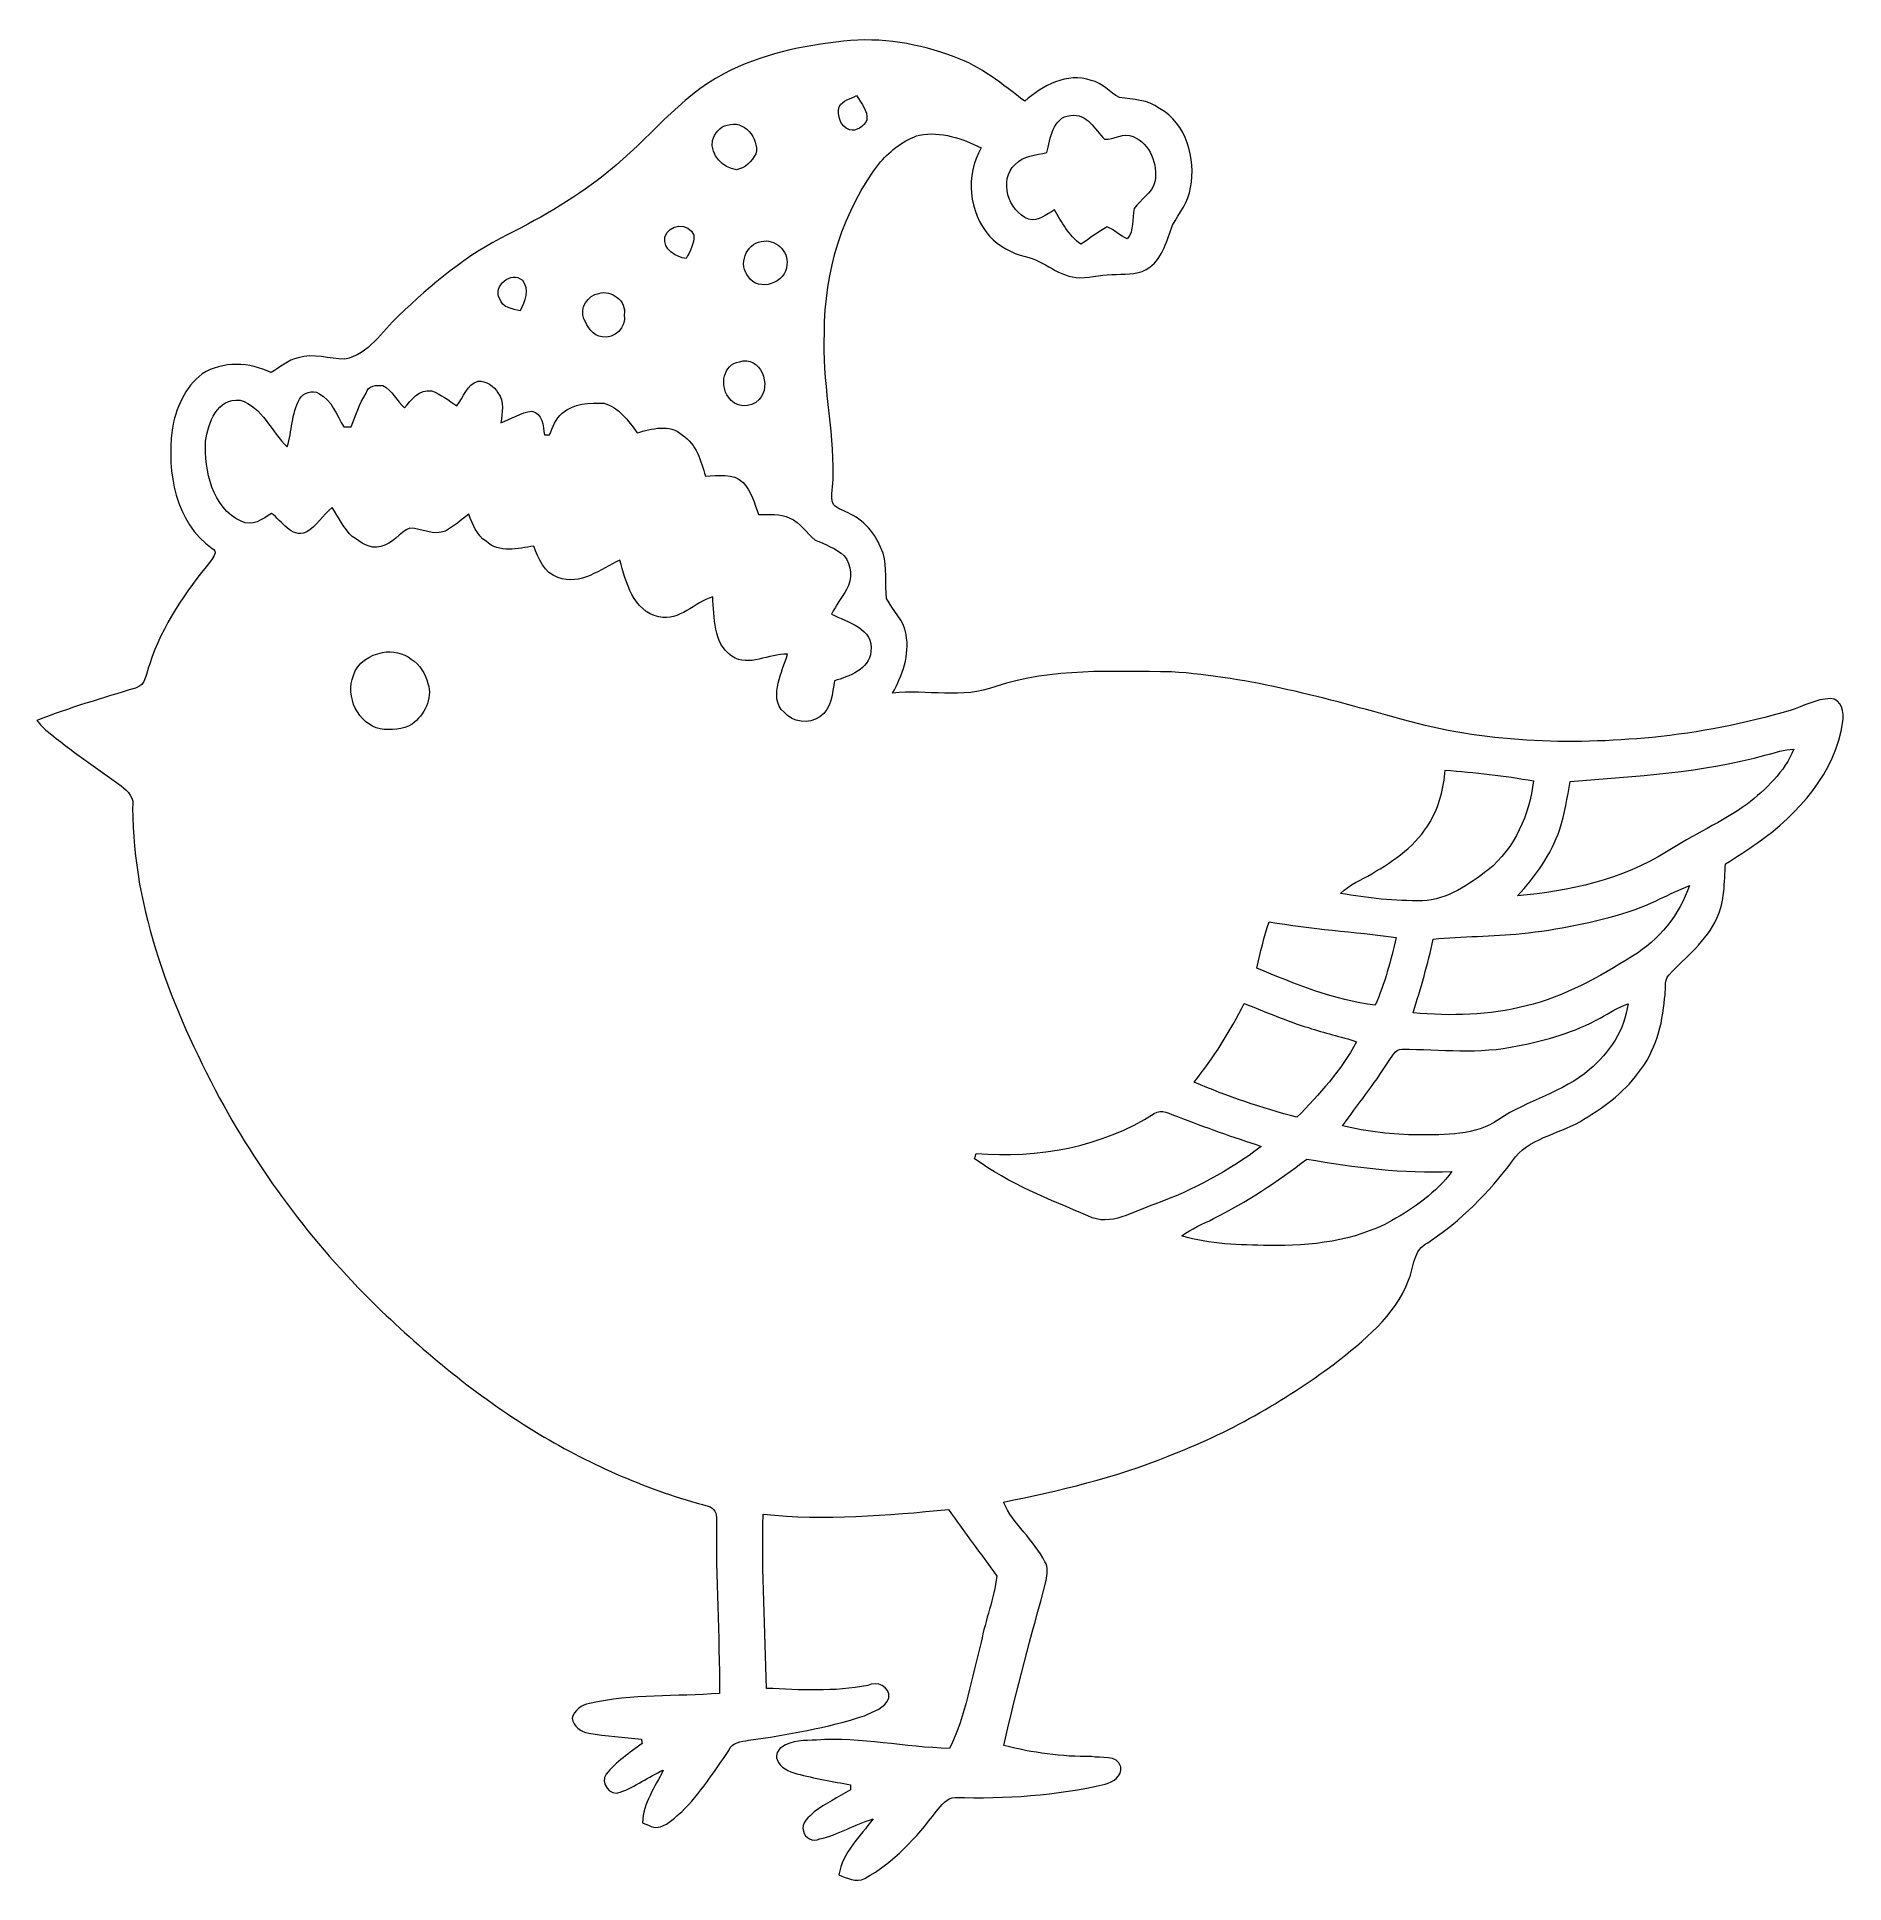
# Model space of a CAD drawing. Header units: centimetres. Extents: x -15.9 to 15.9, y -16.2 to 16.2.
import ezdxf

# ---------------------------------------------------------------- set-up
doc = ezdxf.new("R2010")
doc.units = ezdxf.units.CM
doc.header["$MEASUREMENT"] = 0
doc.layers.add('Layer 1', color=7, linetype='Continuous')

msp = doc.modelspace()

# ---------------------------------------------------------------- linework, layer by layer
at = {"layer": 'Layer 1', "color": 251, "lineweight": 9}
for points, knots in [([(-1.697, 16.17044), (-1.0359, 16.24629), (-0.36879, 16.12564), (0.25104, 15.89704), (0.25104, 15.89704), (0.71565, 15.72771), (1.103, 15.41197), (1.4907, 15.11528), (1.4907, 15.11528), (1.80538, 15.38869), (2.23506, 15.62822), (2.66051, 15.48111), (2.66051, 15.48111), (2.86124, 15.4416), (2.98365, 15.26592), (3.15898, 15.1809), (3.15898, 15.1809), (3.39711, 15.1421), (3.65852, 15.14351), (3.86101, 14.98934), (3.86101, 14.98934), (4.34114, 14.71982), (4.50342, 14.10775), (4.40782, 13.59446), (4.40782, 13.59446), (4.3803, 13.34328), (4.20321, 13.14855), (4.09314, 12.93159), (4.09314, 12.93159), (3.98766, 12.67512), (3.93051, 12.37067), (3.69238, 12.1964), (3.69238, 12.1964), (3.52799, 12.06164), (3.30398, 12.07893), (3.10466, 12.06693), (3.10466, 12.06693), (2.8877, 12.07152), (2.67603, 12.01296), (2.46013, 12.00872), (2.46013, 12.00872), (2.09818, 12.00943), (1.83995, 12.31282), (1.4974, 12.38055), (1.4974, 12.38055), (1.26245, 12.44299), (1.03667, 12.56047), (0.87016, 12.74003), (0.87016, 12.74003), (0.49975, 13.16266), (0.44612, 13.81106), (0.72305, 14.29613), (0.72305, 14.29613), (0.38862, 14.45947), (0.01679, 14.59035), (-0.36103, 14.51909), (-0.36103, 14.51909), (-0.63373, 14.44007), (-0.86445, 14.25556), (-1.0493, 14.04531), (-1.0493, 14.04531), (-1.71323, 13.19547), (-2.03567, 12.11103), (-2.03426, 11.03929), (-2.03426, 11.03929), (-2.07871, 10.1958), (-1.86422, 9.3636), (-1.88045, 8.52081), (-1.88045, 8.52081), (-1.86986, 8.35712), (-1.94747, 8.17579), (-1.87657, 8.01951), (-1.87657, 8.01951), (-1.79437, 7.93731), (-1.67725, 7.90556), (-1.57847, 7.84841), (-1.57847, 7.84841), (-1.29448, 7.72106), (-1.10645, 7.44695), (-1.00168, 7.16261), (-1.00168, 7.16261), (-0.93077, 6.90227), (-0.96675, 6.62886), (-0.94065, 6.36287), (-0.94065, 6.36287), (-0.83481, 6.15085), (-0.62914, 5.97869), (-0.5988, 5.73281), (-0.5988, 5.73281), (-0.52649, 5.36909), (-0.66583, 5.01243), (-0.83446, 4.69776), (-0.83446, 4.69776), (-0.23015, 4.76373), (0.39709, 4.59192), (0.97952, 4.81488), (0.97952, 4.81488), (1.974, 5.14578), (3.04116, 5.07664), (4.07338, 5.07311), (4.07338, 5.07311), (5.45804, 4.9828), (6.80141, 4.60533), (8.13174, 4.23527), (8.13174, 4.23527), (9.55908, 3.82534), (11.06685, 3.77983), (12.53758, 3.91988), (12.53758, 3.91988), (13.35708, 4.00314), (14.16883, 4.15977), (14.95905, 4.39225), (14.95905, 4.39225), (15.19259, 4.47092), (15.41766, 4.59439), (15.66919, 4.60357), (15.66919, 4.60357), (15.86886, 4.59616), (15.90873, 4.35133), (15.88721, 4.19681), (15.88721, 4.19681), (15.75633, 3.29793), (15.10651, 2.57086), (14.38684, 2.06498), (14.38684, 2.06498), (14.20305, 1.9348), (14.01113, 1.81627), (13.82381, 1.69174), (13.82381, 1.69174), (13.79629, 1.37247), (13.81534, 1.0324), (13.66929, 0.73712), (13.66929, 0.73712), (13.48973, 0.33037), (13.12355, 0.05908), (12.83074, -0.25983), (12.83074, -0.25983), (12.72385, -0.36672), (12.78805, -0.5424), (12.74854, -0.67329), (12.74854, -0.67329), (12.71503, -1.13825), (12.58732, -1.60815), (12.29205, -1.97786), (12.29205, -1.97786), (12.02605, -2.34863), (11.64364, -2.61533), (11.25594, -2.84499), (11.25594, -2.84499), (10.86048, -3.07217), (10.35177, -3.13285), (10.07343, -3.5322), (10.07343, -3.5322), (9.66209, -4.0917), (9.16361, -4.587), (8.58435, -4.97259), (8.58435, -4.97259), (8.3233, -5.089), (8.34517, -5.41038), (8.24569, -5.63334), (8.24569, -5.63334), (8.00862, -6.26764), (7.45194, -6.6952), (6.94041, -7.10442), (6.94041, -7.10442), (6.04153, -7.76976), (5.06222, -8.3335), (4.01412, -8.72826), (4.01412, -8.72826), (3.08243, -9.1082), (2.10065, -9.33927), (1.11675, -9.53683), (1.11675, -9.53683), (1.28609, -9.93476), (1.65721, -10.20146), (1.84595, -10.5874), (1.84595, -10.5874), (1.90557, -10.68582), (1.88546, -10.80965), (1.86782, -10.91901), (1.86782, -10.91901), (1.61135, -11.88456), (1.33407, -12.84624), (1.12522, -13.82378), (1.12522, -13.82378), (1.62899, -13.9469), (2.14263, -14.0231), (2.66298, -14.01499), (2.66298, -14.01499), (2.82455, -14.05027), (3.12547, -13.97865), (3.1805, -14.19561), (3.1805, -14.19561), (3.20978, -14.35365), (3.04539, -14.46972), (2.90781, -14.49865), (2.90781, -14.49865), (2.04456, -14.70643), (1.15027, -14.75829), (0.26515, -14.73501), (0.26515, -14.73501), (0.1131, -14.7336), (0.02279, -14.88176), (-0.06752, -14.98301), (-0.06752, -14.98301), (-0.41536, -15.44092), (-0.81294, -15.88295), (-1.32482, -16.15917), (-1.32482, -16.15917), (-1.47264, -16.24207), (-1.63985, -16.15388), (-1.7799, -16.09779), (-1.7799, -16.09779), (-1.71429, -15.70268), (-1.40843, -15.42081), (-1.17912, -15.11389), (-1.17912, -15.11389), (-1.50121, -15.20491), (-1.78978, -15.394), (-2.11681, -15.46632), (-2.11681, -15.46632), (-2.23499, -15.52241), (-2.38386, -15.45503), (-2.40291, -15.32767), (-2.40291, -15.32767), (-2.45406, -15.18374), (-2.30237, -15.07685), (-2.21453, -14.98901), (-2.21453, -14.98901), (-2.01203, -14.84366), (-1.79296, -14.72407), (-1.57529, -14.60307), (-1.57529, -14.60307), (-1.57459, -14.58014), (-1.57353, -14.53392), (-1.57282, -14.51099), (-1.57282, -14.51099), (-1.89032, -14.45667), (-2.20747, -14.39846), (-2.51933, -14.31732), (-2.51933, -14.31732), (-2.65691, -14.2764), (-2.81637, -14.21572), (-2.86681, -14.0672), (-2.86681, -14.0672), (-2.90068, -13.98571), (-2.85588, -13.89645), (-2.78673, -13.85095), (-2.78673, -13.85095), (-2.61105, -13.72183), (-2.37822, -13.73594), (-2.17255, -13.7243), (-2.17255, -13.7243), (-1.38762, -13.67491), (-0.61609, -13.852), (0.16637, -13.87352), (0.16637, -13.87352), (0.45776, -13.28509), (0.55019, -12.62645), (0.72446, -11.99992), (0.72446, -11.99992), (0.79678, -11.60904), (0.95624, -11.23545), (0.99681, -10.83964), (0.99681, -10.83964), (0.71917, -10.44664), (0.42601, -10.06282), (0.15085, -9.66735), (0.15085, -9.66735), (-0.93289, -9.77142), (-2.02544, -9.86703), (-3.11199, -9.74885), (-3.11199, -9.74885), (-3.14692, -10.7712), (-3.07107, -11.79284), (-3.05449, -12.81519), (-3.05449, -12.81519), (-2.46112, -12.84235), (-1.85928, -12.88081), (-1.27296, -12.76263), (-1.27296, -12.76263), (-1.11421, -12.68149), (-0.87009, -12.78485), (-0.9036, -12.981), (-0.9036, -12.981), (-0.95758, -13.16585), (-1.17595, -13.21842), (-1.32835, -13.29744), (-1.32835, -13.29744), (-1.99192, -13.50946), (-2.68125, -13.63328), (-3.37023, -13.72924), (-3.37023, -13.72924), (-3.50005, -13.7564), (-3.66021, -13.75852), (-3.7163, -13.90704), (-3.7163, -13.90704), (-3.97454, -14.27957), (-4.21901, -14.66692), (-4.54533, -14.98548), (-4.54533, -14.98548), (-4.6621, -15.08143), (-4.76864, -15.20702), (-4.91892, -15.25112), (-4.91892, -15.25112), (-5.02934, -15.29063), (-5.13482, -15.21831), (-5.23501, -15.18233), (-5.23501, -15.18233), (-5.2269, -14.83484), (-5.01523, -14.55227), (-4.86953, -14.25276), (-4.86953, -14.25276), (-5.12988, -14.36953), (-5.36095, -14.54768), (-5.62977, -14.64505), (-5.62977, -14.64505), (-5.80439, -14.72337), (-5.9889, -14.47325), (-5.87495, -14.32649), (-5.87495, -14.32649), (-5.70456, -14.1053), (-5.46432, -13.9529), (-5.24383, -13.78604), (-5.24383, -13.78604), (-5.247, -13.76698), (-5.25335, -13.72818), (-5.25618, -13.70878), (-5.25618, -13.70878), (-5.56486, -13.67385), (-5.87601, -13.65974), (-6.18151, -13.60435), (-6.18151, -13.60435), (-6.31592, -13.58107), (-6.4595, -13.48653), (-6.47079, -13.34083), (-6.47079, -13.34083), (-6.44116, -13.19901), (-6.30499, -13.10764), (-6.17022, -13.07977), (-6.17022, -13.07977), (-5.41881, -12.91256), (-4.64375, -12.96477), (-3.8807, -12.90303), (-3.8807, -12.90303), (-3.87752, -11.8828), (-3.94984, -10.86362), (-3.93361, -9.84304), (-3.93361, -9.84304), (-3.92268, -9.74073), (-3.97736, -9.63596), (-4.08037, -9.60879), (-4.08037, -9.60879), (-5.12494, -9.33151), (-6.12542, -8.89548), (-7.05182, -8.34056), (-7.05182, -8.34056), (-8.06252, -7.73837), (-8.97657, -6.98554), (-9.82712, -6.17591), (-9.82712, -6.17591), (-10.96342, -5.08442), (-11.92474, -3.81336), (-12.67721, -2.42941), (-12.67721, -2.42941), (-13.51612, -0.85391), (-14.20121, 0.86977), (-14.20932, 2.67881), (-14.20932, 2.67881), (-14.17052, 2.84814), (-14.2894, 2.97655), (-14.41217, 3.0651), (-14.41217, 3.0651), (-14.85067, 3.37801), (-15.29235, 3.68705), (-15.7111, 4.02642), (-15.7111, 4.02642), (-15.77919, 4.08287), (-15.83739, 4.14954), (-15.89243, 4.21763), (-15.89243, 4.21763), (-15.32728, 4.4427), (-14.7399, 4.60639), (-14.15994, 4.78842), (-14.15994, 4.78842), (-13.96732, 4.83252), (-13.97296, 5.06958), (-13.9084, 5.21458), (-13.9084, 5.21458), (-13.68827, 5.89015), (-13.27376, 6.47787), (-12.8349, 7.02715), (-12.8349, 7.02715), (-12.78551, 7.08712), (-12.70614, 7.19331), (-12.80774, 7.24516), (-12.80774, 7.24516), (-13.46144, 7.70413), (-13.60431, 8.58572), (-13.51294, 9.32585), (-13.51294, 9.32585), (-13.45826, 9.70156), (-13.2914, 10.08256), (-12.98307, 10.31645), (-12.98307, 10.31645), (-12.62641, 10.54611), (-12.14416, 10.52247), (-11.77128, 10.33867), (-11.77128, 10.33867), (-11.61747, 10.43357), (-11.47459, 10.55951), (-11.29432, 10.60079), (-11.29432, 10.60079), (-11.02374, 10.68369), (-10.74893, 10.57997), (-10.47588, 10.57362), (-10.47588, 10.57362), (-10.05043, 10.66429), (-9.82042, 11.06151), (-9.52796, 11.33986), (-9.52796, 11.33986), (-8.94905, 11.89125), (-8.32746, 12.41583), (-7.60497, 12.76966), (-7.60497, 12.76966), (-6.97844, 13.08223), (-6.37095, 13.43959), (-5.82768, 13.88409), (-5.82768, 13.88409), (-5.13306, 14.43301), (-4.59966, 15.1809), (-3.80273, 15.59859), (-3.80273, 15.59859), (-3.15221, 15.93867), (-2.42231, 16.0946), (-1.697, 16.17044), (-1.697, 16.17044), (-1.697, 16.17044), (-1.697, 16.17044), (-1.697, 16.17044)], [0, 0, 0, 0, 0.00900901, 0.00900901, 0.00900901, 0.00900901, 0.01801802, 0.01801802, 0.01801802, 0.01801802, 0.02702703, 0.02702703, 0.02702703, 0.02702703, 0.03603604, 0.03603604, 0.03603604, 0.03603604, 0.04504505, 0.04504505, 0.04504505, 0.04504505, 0.05405405, 0.05405405, 0.05405405, 0.05405405, 0.06306306, 0.06306306, 0.06306306, 0.06306306, 0.07207207, 0.07207207, 0.07207207, 0.07207207, 0.08108108, 0.08108108, 0.08108108, 0.08108108, 0.09009009, 0.09009009, 0.09009009, 0.09009009, 0.0990991, 0.0990991, 0.0990991, 0.0990991, 0.10810811, 0.10810811, 0.10810811, 0.10810811, 0.11711712, 0.11711712, 0.11711712, 0.11711712, 0.12612613, 0.12612613, 0.12612613, 0.12612613, 0.13513514, 0.13513514, 0.13513514, 0.13513514, 0.14414414, 0.14414414, 0.14414414, 0.14414414, 0.15315315, 0.15315315, 0.15315315, 0.15315315, 0.16216216, 0.16216216, 0.16216216, 0.16216216, 0.17117117, 0.17117117, 0.17117117, 0.17117117, 0.18018018, 0.18018018, 0.18018018, 0.18018018, 0.18918919, 0.18918919, 0.18918919, 0.18918919, 0.1981982, 0.1981982, 0.1981982, 0.1981982, 0.20720721, 0.20720721, 0.20720721, 0.20720721, 0.21621622, 0.21621622, 0.21621622, 0.21621622, 0.22522523, 0.22522523, 0.22522523, 0.22522523, 0.23423423, 0.23423423, 0.23423423, 0.23423423, 0.24324324, 0.24324324, 0.24324324, 0.24324324, 0.25225225, 0.25225225, 0.25225225, 0.25225225, 0.26126126, 0.26126126, 0.26126126, 0.26126126, 0.27027027, 0.27027027, 0.27027027, 0.27027027, 0.27927928, 0.27927928, 0.27927928, 0.27927928, 0.28828829, 0.28828829, 0.28828829, 0.28828829, 0.2972973, 0.2972973, 0.2972973, 0.2972973, 0.30630631, 0.30630631, 0.30630631, 0.30630631, 0.31531532, 0.31531532, 0.31531532, 0.31531532, 0.32432432, 0.32432432, 0.32432432, 0.32432432, 0.33333333, 0.33333333, 0.33333333, 0.33333333, 0.34234234, 0.34234234, 0.34234234, 0.34234234, 0.35135135, 0.35135135, 0.35135135, 0.35135135, 0.36036036, 0.36036036, 0.36036036, 0.36036036, 0.36936937, 0.36936937, 0.36936937, 0.36936937, 0.37837838, 0.37837838, 0.37837838, 0.37837838, 0.38738739, 0.38738739, 0.38738739, 0.38738739, 0.3963964, 0.3963964, 0.3963964, 0.3963964, 0.40540541, 0.40540541, 0.40540541, 0.40540541, 0.41441441, 0.41441441, 0.41441441, 0.41441441, 0.42342342, 0.42342342, 0.42342342, 0.42342342, 0.43243243, 0.43243243, 0.43243243, 0.43243243, 0.44144144, 0.44144144, 0.44144144, 0.44144144, 0.45045045, 0.45045045, 0.45045045, 0.45045045, 0.45945946, 0.45945946, 0.45945946, 0.45945946, 0.46846847, 0.46846847, 0.46846847, 0.46846847, 0.47747748, 0.47747748, 0.47747748, 0.47747748, 0.48648649, 0.48648649, 0.48648649, 0.48648649, 0.4954955, 0.4954955, 0.4954955, 0.4954955, 0.5045045, 0.5045045, 0.5045045, 0.5045045, 0.51351351, 0.51351351, 0.51351351, 0.51351351, 0.52252252, 0.52252252, 0.52252252, 0.52252252, 0.53153153, 0.53153153, 0.53153153, 0.53153153, 0.54054054, 0.54054054, 0.54054054, 0.54054054, 0.54954955, 0.54954955, 0.54954955, 0.54954955, 0.55855856, 0.55855856, 0.55855856, 0.55855856, 0.56756757, 0.56756757, 0.56756757, 0.56756757, 0.57657658, 0.57657658, 0.57657658, 0.57657658, 0.58558559, 0.58558559, 0.58558559, 0.58558559, 0.59459459, 0.59459459, 0.59459459, 0.59459459, 0.6036036, 0.6036036, 0.6036036, 0.6036036, 0.61261261, 0.61261261, 0.61261261, 0.61261261, 0.62162162, 0.62162162, 0.62162162, 0.62162162, 0.63063063, 0.63063063, 0.63063063, 0.63063063, 0.63963964, 0.63963964, 0.63963964, 0.63963964, 0.64864865, 0.64864865, 0.64864865, 0.64864865, 0.65765766, 0.65765766, 0.65765766, 0.65765766, 0.66666667, 0.66666667, 0.66666667, 0.66666667, 0.67567568, 0.67567568, 0.67567568, 0.67567568, 0.68468468, 0.68468468, 0.68468468, 0.68468468, 0.69369369, 0.69369369, 0.69369369, 0.69369369, 0.7027027, 0.7027027, 0.7027027, 0.7027027, 0.71171171, 0.71171171, 0.71171171, 0.71171171, 0.72072072, 0.72072072, 0.72072072, 0.72072072, 0.72972973, 0.72972973, 0.72972973, 0.72972973, 0.73873874, 0.73873874, 0.73873874, 0.73873874, 0.74774775, 0.74774775, 0.74774775, 0.74774775, 0.75675676, 0.75675676, 0.75675676, 0.75675676, 0.76576577, 0.76576577, 0.76576577, 0.76576577, 0.77477477, 0.77477477, 0.77477477, 0.77477477, 0.78378378, 0.78378378, 0.78378378, 0.78378378, 0.79279279, 0.79279279, 0.79279279, 0.79279279, 0.8018018, 0.8018018, 0.8018018, 0.8018018, 0.81081081, 0.81081081, 0.81081081, 0.81081081, 0.81981982, 0.81981982, 0.81981982, 0.81981982, 0.82882883, 0.82882883, 0.82882883, 0.82882883, 0.83783784, 0.83783784, 0.83783784, 0.83783784, 0.84684685, 0.84684685, 0.84684685, 0.84684685, 0.85585586, 0.85585586, 0.85585586, 0.85585586, 0.86486486, 0.86486486, 0.86486486, 0.86486486, 0.87387387, 0.87387387, 0.87387387, 0.87387387, 0.88288288, 0.88288288, 0.88288288, 0.88288288, 0.89189189, 0.89189189, 0.89189189, 0.89189189, 0.9009009, 0.9009009, 0.9009009, 0.9009009, 0.90990991, 0.90990991, 0.90990991, 0.90990991, 0.91891892, 0.91891892, 0.91891892, 0.91891892, 0.92792793, 0.92792793, 0.92792793, 0.92792793, 0.93693694, 0.93693694, 0.93693694, 0.93693694, 0.94594595, 0.94594595, 0.94594595, 0.94594595, 0.95495495, 0.95495495, 0.95495495, 0.95495495, 0.96396396, 0.96396396, 0.96396396, 0.96396396, 0.97297297, 0.97297297, 0.97297297, 0.97297297, 0.98198198, 0.98198198, 0.98198198, 0.98198198, 1, 1, 1, 1]), ([(-1.77532, 15.0158), (-1.81659, 14.86446), (-1.75204, 14.66867), (-1.59611, 14.61222), (-1.59611, 14.61222), (-1.47122, 14.57589), (-1.33858, 14.67008), (-1.29025, 14.78226), (-1.29025, 14.78226), (-1.26485, 14.95442), (-1.39044, 15.0793), (-1.4684, 15.21406), (-1.4684, 15.21406), (-1.57, 15.15797), (-1.71852, 15.13292), (-1.77532, 15.0158), (-1.77532, 15.0158), (-1.77532, 15.0158), (-1.77532, 15.0158), (-1.77532, 15.0158)], [0, 0, 0, 0, 0.16666667, 0.16666667, 0.16666667, 0.16666667, 0.33333333, 0.33333333, 0.33333333, 0.33333333, 0.5, 0.5, 0.5, 0.5, 0.66666667, 0.66666667, 0.66666667, 0.66666667, 1, 1, 1, 1]), ([(-3.74382, 14.69266), (-3.88105, 14.6722), (-3.96713, 14.5459), (-4.00487, 14.42137), (-4.00487, 14.42137), (-4.04403, 14.16737), (-3.82319, 13.93701), (-3.5826, 13.90949), (-3.5826, 13.90949), (-3.4302, 13.93277), (-3.3092, 14.05907), (-3.2397, 14.1896), (-3.2397, 14.1896), (-3.17937, 14.45876), (-3.45348, 14.80131), (-3.74382, 14.69266), (-3.74382, 14.69266), (-3.74382, 14.69266), (-3.74382, 14.69266), (-3.74382, 14.69266)], [0, 0, 0, 0, 0.16666667, 0.16666667, 0.16666667, 0.16666667, 0.33333333, 0.33333333, 0.33333333, 0.33333333, 0.5, 0.5, 0.5, 0.5, 0.66666667, 0.66666667, 0.66666667, 0.66666667, 1, 1, 1, 1]), ([(2.29609, 14.86305), (1.98035, 14.83694), (1.93732, 14.45136), (1.88158, 14.21217), (1.88158, 14.21217), (1.68825, 14.16878), (1.4653, 14.15643), (1.32101, 14.00262), (1.32101, 14.00262), (1.0268, 13.72463), (1.20142, 13.181), (1.55737, 13.03954), (1.55737, 13.03954), (1.73482, 12.98803), (1.86958, 13.12562), (2.0121, 13.20182), (2.0121, 13.20182), (2.14298, 12.9831), (2.26681, 12.75167), (2.47601, 12.59645), (2.47601, 12.59645), (2.63335, 12.69629), (2.77869, 12.81658), (2.94238, 12.90619), (2.94238, 12.90619), (3.06761, 12.84975), (3.1678, 12.74991), (3.29233, 12.69064), (3.29233, 12.69064), (3.42322, 12.83775), (3.37065, 13.05012), (3.41686, 13.22651), (3.41686, 13.22651), (3.52623, 13.39161), (3.73225, 13.49321), (3.78093, 13.69571), (3.78093, 13.69571), (3.83455, 14.00439), (3.70403, 14.36704), (3.39605, 14.49157), (3.39605, 14.49157), (3.23095, 14.57448), (3.06373, 14.43125), (2.89475, 14.44536), (2.89475, 14.44536), (2.71872, 14.61857), (2.59383, 14.90609), (2.29609, 14.86305), (2.29609, 14.86305), (2.29609, 14.86305), (2.29609, 14.86305), (2.29609, 14.86305)], [0, 0, 0, 0, 0.07142857, 0.07142857, 0.07142857, 0.07142857, 0.14285714, 0.14285714, 0.14285714, 0.14285714, 0.21428571, 0.21428571, 0.21428571, 0.21428571, 0.28571429, 0.28571429, 0.28571429, 0.28571429, 0.35714286, 0.35714286, 0.35714286, 0.35714286, 0.42857143, 0.42857143, 0.42857143, 0.42857143, 0.5, 0.5, 0.5, 0.5, 0.57142857, 0.57142857, 0.57142857, 0.57142857, 0.64285714, 0.64285714, 0.64285714, 0.64285714, 0.71428571, 0.71428571, 0.71428571, 0.71428571, 0.78571429, 0.78571429, 0.78571429, 0.78571429, 0.85714286, 0.85714286, 0.85714286, 0.85714286, 1, 1, 1, 1]), ([(-4.8406, 12.72098), (-4.884, 12.50367), (-4.64552, 12.37526), (-4.46631, 12.34457), (-4.46631, 12.34457), (-4.39963, 12.47298), (-4.32379, 12.60421), (-4.33366, 12.75591), (-4.33366, 12.75591), (-4.40492, 12.98839), (-4.79157, 12.95805), (-4.8406, 12.72098), (-4.8406, 12.72098), (-4.8406, 12.72098), (-4.8406, 12.72098), (-4.8406, 12.72098)], [0, 0, 0, 0, 0.2, 0.2, 0.2, 0.2, 0.4, 0.4, 0.4, 0.4, 0.6, 0.6, 0.6, 0.6, 1, 1, 1, 1]), ([(-3.14551, 12.64655), (-3.41221, 12.61233), (-3.56002, 12.22639), (-3.37058, 12.02707), (-3.37058, 12.02707), (-3.2016, 11.7459), (-2.69254, 11.917), (-2.69783, 12.23697), (-2.69783, 12.23697), (-2.65338, 12.48286), (-2.90915, 12.7044), (-3.14551, 12.64655), (-3.14551, 12.64655), (-3.14551, 12.64655), (-3.14551, 12.64655), (-3.14551, 12.64655)], [0, 0, 0, 0, 0.2, 0.2, 0.2, 0.2, 0.4, 0.4, 0.4, 0.4, 0.6, 0.6, 0.6, 0.6, 1, 1, 1, 1]), ([(-7.7482, 11.6376), (-7.70481, 11.47532), (-7.52172, 11.46015), (-7.38837, 11.42735), (-7.38837, 11.42735), (-7.30899, 11.58504), (-7.21833, 11.80976), (-7.34991, 11.96357), (-7.34991, 11.96357), (-7.54359, 12.14243), (-7.87802, 11.85703), (-7.7482, 11.6376), (-7.7482, 11.6376), (-7.7482, 11.6376), (-7.7482, 11.6376), (-7.7482, 11.6376)], [0, 0, 0, 0, 0.2, 0.2, 0.2, 0.2, 0.4, 0.4, 0.4, 0.4, 0.6, 0.6, 0.6, 0.6, 1, 1, 1, 1]), ([(-6.0023, 11.73144), (-6.19633, 11.70463), (-6.35332, 11.47215), (-6.26547, 11.28623), (-6.26547, 11.28623), (-6.20409, 11.15394), (-6.11554, 10.97473), (-5.94656, 10.96873), (-5.94656, 10.96873), (-5.72502, 10.92358), (-5.5137, 11.13525), (-5.5578, 11.35679), (-5.5578, 11.35679), (-5.51088, 11.59597), (-5.78323, 11.80376), (-6.0023, 11.73144), (-6.0023, 11.73144), (-6.0023, 11.73144), (-6.0023, 11.73144), (-6.0023, 11.73144)], [0, 0, 0, 0, 0.16666667, 0.16666667, 0.16666667, 0.16666667, 0.33333333, 0.33333333, 0.33333333, 0.33333333, 0.5, 0.5, 0.5, 0.5, 0.66666667, 0.66666667, 0.66666667, 0.66666667, 1, 1, 1, 1]), ([(-3.5318, 10.52811), (-3.81296, 10.48684), (-3.88281, 10.11466), (-3.72406, 9.9097), (-3.72406, 9.9097), (-3.61964, 9.7139), (-3.32648, 9.71179), (-3.18361, 9.86419), (-3.18361, 9.86419), (-2.95077, 10.10549), (-3.15715, 10.65159), (-3.5318, 10.52811), (-3.5318, 10.52811), (-3.5318, 10.52811), (-3.5318, 10.52811), (-3.5318, 10.52811)], [0, 0, 0, 0, 0.2, 0.2, 0.2, 0.2, 0.4, 0.4, 0.4, 0.4, 0.6, 0.6, 0.6, 0.6, 1, 1, 1, 1]), ([(-8.50561, 9.75412), (-8.64672, 9.84937), (-8.78395, 9.95873), (-8.94623, 10.01553), (-8.94623, 10.01553), (-9.16707, 10.05257), (-9.30289, 9.86172), (-9.4253, 9.71673), (-9.4253, 9.71673), (-9.55936, 9.84055), (-9.6412, 10.024), (-9.80454, 10.11184), (-9.80454, 10.11184), (-9.91037, 10.12207), (-10.07336, 10.11713), (-10.09982, 9.97566), (-10.09982, 9.97566), (-10.21835, 9.79328), (-10.27938, 9.58302), (-10.36122, 9.38406), (-10.36122, 9.38406), (-10.40497, 9.38335), (-10.44871, 9.38265), (-10.49246, 9.38194), (-10.49246, 9.38194), (-10.61311, 9.59255), (-10.70236, 9.84972), (-10.92884, 9.97249), (-10.92884, 9.97249), (-11.04597, 10.03952), (-11.20683, 9.99013), (-11.26927, 9.87195), (-11.26927, 9.87195), (-11.41638, 9.61548), (-11.40262, 9.30786), (-11.48905, 9.03093), (-11.48905, 9.03093), (-11.77057, 9.29657), (-11.92085, 9.73613), (-12.31879, 9.85325), (-12.31879, 9.85325), (-12.7206, 9.90017), (-12.87724, 9.44932), (-12.92486, 9.13006), (-12.92486, 9.13006), (-12.94497, 8.61394), (-12.8162, 7.96201), (-12.29656, 7.72283), (-12.29656, 7.72283), (-12.10959, 7.62264), (-11.91486, 7.7581), (-11.76387, 7.86112), (-11.76387, 7.86112), (-11.57901, 7.72882), (-11.42344, 7.42543), (-11.15215, 7.52986), (-11.15215, 7.52986), (-10.97012, 7.63781), (-10.86005, 7.83042), (-10.69742, 7.96272), (-10.69742, 7.96272), (-10.581, 7.79268), (-10.49599, 7.59583), (-10.34217, 7.45507), (-10.34217, 7.45507), (-10.19612, 7.35664), (-10.0342, 7.21871), (-9.84194, 7.28115), (-9.84194, 7.28115), (-9.63203, 7.31572), (-9.51526, 7.52668), (-9.32864, 7.60429), (-9.32864, 7.60429), (-9.12015, 7.59018), (-8.91272, 7.466), (-8.70211, 7.55138), (-8.70211, 7.55138), (-8.55289, 7.62934), (-8.43153, 7.75034), (-8.29324, 7.84524), (-8.29324, 7.84524), (-8.2241, 7.67132), (-8.15989, 7.47729), (-7.98985, 7.37358), (-7.98985, 7.37358), (-7.75984, 7.15344), (-7.42858, 7.24516), (-7.14777, 7.2875), (-7.14777, 7.2875), (-7.06804, 7.06631), (-6.97103, 6.81478), (-6.72303, 6.7354), (-6.72303, 6.7354), (-6.31486, 6.57877), (-5.9829, 6.88674), (-5.63471, 7.03808), (-5.63471, 7.03808), (-5.5257, 6.65356), (-5.40293, 6.14273), (-4.9475, 6.03937), (-4.9475, 6.03937), (-4.57461, 5.9607), (-4.32908, 6.29584), (-4.00099, 6.3918), (-4.00099, 6.3918), (-3.96889, 6.02808), (-3.99958, 5.58817), (-3.66585, 5.34687), (-3.66585, 5.34687), (-3.35929, 5.14967), (-3.01357, 5.39767), (-2.68443, 5.38426), (-2.68443, 5.38426), (-2.73558, 5.21387), (-2.80896, 5.04983), (-2.84776, 4.87556), (-2.84776, 4.87556), (-2.88551, 4.70164), (-2.90139, 4.48468), (-2.74405, 4.36368), (-2.74405, 4.36368), (-2.59482, 4.17917), (-2.3059, 4.15236), (-2.11293, 4.27936), (-2.11293, 4.27936), (-1.91149, 4.42612), (-1.89103, 4.69141), (-1.85963, 4.91648), (-1.85963, 4.91648), (-1.60352, 4.99021), (-1.24827, 5.11827), (-1.21511, 5.42942), (-1.21511, 5.42942), (-1.15549, 5.83476), (-1.63315, 5.94871), (-1.90867, 6.08911), (-1.90867, 6.08911), (-1.83176, 6.24081), (-1.73016, 6.37804), (-1.64444, 6.52444), (-1.64444, 6.52444), (-1.5386, 6.70436), (-1.55377, 6.95483), (-1.68501, 7.11675), (-1.68501, 7.11675), (-1.83141, 7.24834), (-2.02226, 7.31466), (-2.199, 7.39298), (-2.199, 7.39298), (-2.3507, 7.51575), (-2.45794, 7.69919), (-2.64245, 7.77998), (-2.64245, 7.77998), (-2.81531, 7.86147), (-3.01004, 7.84312), (-3.19525, 7.84065), (-3.19525, 7.84065), (-3.26404, 8.03645), (-3.3226, 8.24811), (-3.46583, 8.40475), (-3.46583, 8.40475), (-3.64575, 8.58008), (-3.90539, 8.52293), (-4.12905, 8.51905), (-4.12905, 8.51905), (-4.20772, 8.77975), (-4.28639, 9.08631), (-4.53475, 9.24012), (-4.53475, 9.24012), (-4.75876, 9.44509), (-5.07273, 9.34878), (-5.33097, 9.27893), (-5.33097, 9.27893), (-5.48266, 9.49024), (-5.65164, 9.72907), (-5.91446, 9.80033), (-5.91446, 9.80033), (-6.16423, 9.81374), (-6.44998, 9.79857), (-6.64789, 9.62465), (-6.64789, 9.62465), (-6.76536, 9.52764), (-6.81334, 9.37806), (-6.87155, 9.2433), (-6.87155, 9.2433), (-6.89448, 9.2433), (-6.93999, 9.2433), (-6.96256, 9.24365), (-6.96256, 9.24365), (-6.98796, 9.39746), (-6.98796, 9.62888), (-7.18446, 9.65993), (-7.18446, 9.65993), (-7.37814, 9.64088), (-7.54535, 9.52023), (-7.72739, 9.45673), (-7.72739, 9.45673), (-7.70798, 9.63206), (-7.65507, 9.8282), (-7.77995, 9.98166), (-7.77995, 9.98166), (-7.84204, 10.10655), (-7.99232, 10.19121), (-8.12955, 10.19015), (-8.12955, 10.19015), (-8.32711, 10.12983), (-8.38179, 9.89911), (-8.50561, 9.75412), (-8.50561, 9.75412), (-8.50561, 9.75412), (-8.50561, 9.75412), (-8.50561, 9.75412)], [0, 0, 0, 0, 0.01851852, 0.01851852, 0.01851852, 0.01851852, 0.03703704, 0.03703704, 0.03703704, 0.03703704, 0.05555556, 0.05555556, 0.05555556, 0.05555556, 0.07407407, 0.07407407, 0.07407407, 0.07407407, 0.09259259, 0.09259259, 0.09259259, 0.09259259, 0.11111111, 0.11111111, 0.11111111, 0.11111111, 0.12962963, 0.12962963, 0.12962963, 0.12962963, 0.14814815, 0.14814815, 0.14814815, 0.14814815, 0.16666667, 0.16666667, 0.16666667, 0.16666667, 0.18518519, 0.18518519, 0.18518519, 0.18518519, 0.2037037, 0.2037037, 0.2037037, 0.2037037, 0.22222222, 0.22222222, 0.22222222, 0.22222222, 0.24074074, 0.24074074, 0.24074074, 0.24074074, 0.25925926, 0.25925926, 0.25925926, 0.25925926, 0.27777778, 0.27777778, 0.27777778, 0.27777778, 0.2962963, 0.2962963, 0.2962963, 0.2962963, 0.31481481, 0.31481481, 0.31481481, 0.31481481, 0.33333333, 0.33333333, 0.33333333, 0.33333333, 0.35185185, 0.35185185, 0.35185185, 0.35185185, 0.37037037, 0.37037037, 0.37037037, 0.37037037, 0.38888889, 0.38888889, 0.38888889, 0.38888889, 0.40740741, 0.40740741, 0.40740741, 0.40740741, 0.42592593, 0.42592593, 0.42592593, 0.42592593, 0.44444444, 0.44444444, 0.44444444, 0.44444444, 0.46296296, 0.46296296, 0.46296296, 0.46296296, 0.48148148, 0.48148148, 0.48148148, 0.48148148, 0.5, 0.5, 0.5, 0.5, 0.51851852, 0.51851852, 0.51851852, 0.51851852, 0.53703704, 0.53703704, 0.53703704, 0.53703704, 0.55555556, 0.55555556, 0.55555556, 0.55555556, 0.57407407, 0.57407407, 0.57407407, 0.57407407, 0.59259259, 0.59259259, 0.59259259, 0.59259259, 0.61111111, 0.61111111, 0.61111111, 0.61111111, 0.62962963, 0.62962963, 0.62962963, 0.62962963, 0.64814815, 0.64814815, 0.64814815, 0.64814815, 0.66666667, 0.66666667, 0.66666667, 0.66666667, 0.68518519, 0.68518519, 0.68518519, 0.68518519, 0.7037037, 0.7037037, 0.7037037, 0.7037037, 0.72222222, 0.72222222, 0.72222222, 0.72222222, 0.74074074, 0.74074074, 0.74074074, 0.74074074, 0.75925926, 0.75925926, 0.75925926, 0.75925926, 0.77777778, 0.77777778, 0.77777778, 0.77777778, 0.7962963, 0.7962963, 0.7962963, 0.7962963, 0.81481481, 0.81481481, 0.81481481, 0.81481481, 0.83333333, 0.83333333, 0.83333333, 0.83333333, 0.85185185, 0.85185185, 0.85185185, 0.85185185, 0.87037037, 0.87037037, 0.87037037, 0.87037037, 0.88888889, 0.88888889, 0.88888889, 0.88888889, 0.90740741, 0.90740741, 0.90740741, 0.90740741, 0.92592593, 0.92592593, 0.92592593, 0.92592593, 0.94444444, 0.94444444, 0.94444444, 0.94444444, 0.96296296, 0.96296296, 0.96296296, 0.96296296, 1, 1, 1, 1]), ([(-9.81124, 5.41213), (-10.03102, 5.37262), (-10.25821, 5.23398), (-10.32348, 5.00891), (-10.32348, 5.00891), (-10.46988, 4.64061), (-10.24375, 4.15483), (-9.85005, 4.0677), (-9.85005, 4.0677), (-9.66343, 4.04723), (-9.45317, 4.04582), (-9.29054, 4.15448), (-9.29054, 4.15448), (-9.075, 4.31111), (-8.92471, 4.59968), (-9.0122, 4.86674), (-9.0122, 4.86674), (-9.08099, 5.21493), (-9.45635, 5.48939), (-9.81124, 5.41213), (-9.81124, 5.41213), (-9.81124, 5.41213), (-9.81124, 5.41213), (-9.81124, 5.41213)], [0, 0, 0, 0, 0.14285714, 0.14285714, 0.14285714, 0.14285714, 0.28571429, 0.28571429, 0.28571429, 0.28571429, 0.42857143, 0.42857143, 0.42857143, 0.42857143, 0.57142857, 0.57142857, 0.57142857, 0.57142857, 0.71428571, 0.71428571, 0.71428571, 0.71428571, 1, 1, 1, 1]), ([(14.53783, 3.61085), (13.41353, 3.30358), (12.24513, 3.23161), (11.08837, 3.14553), (11.08837, 3.14553), (11.04004, 2.8619), (10.99347, 2.5765), (10.90422, 2.30169), (10.90422, 2.30169), (10.755, 1.85754), (10.4756, 1.47337), (10.16303, 1.13012), (10.16303, 1.13012), (11.07391, 1.21196), (12.00065, 1.4141), (12.78382, 1.90658), (12.78382, 1.90658), (13.24843, 2.20009), (13.75361, 2.42657), (14.20269, 2.74443), (14.20269, 2.74443), (14.53466, 3.00513), (14.86098, 3.3131), (15.02431, 3.70998), (15.02431, 3.70998), (14.85674, 3.71668), (14.69835, 3.64577), (14.53783, 3.61085), (14.53783, 3.61085), (14.53783, 3.61085), (14.53783, 3.61085), (14.53783, 3.61085)], [0, 0, 0, 0, 0.11111111, 0.11111111, 0.11111111, 0.11111111, 0.22222222, 0.22222222, 0.22222222, 0.22222222, 0.33333333, 0.33333333, 0.33333333, 0.33333333, 0.44444444, 0.44444444, 0.44444444, 0.44444444, 0.55555556, 0.55555556, 0.55555556, 0.55555556, 0.66666667, 0.66666667, 0.66666667, 0.66666667, 0.77777778, 0.77777778, 0.77777778, 0.77777778, 1, 1, 1, 1]), ([(8.89092, 3.34238), (8.8627, 3.0263), (8.78967, 2.70703), (8.6221, 2.43363), (8.6221, 2.43363), (8.39103, 2.02547), (7.99486, 1.74889), (7.59693, 1.51923), (7.59693, 1.51923), (7.41278, 1.4074), (7.20288, 1.33085), (7.04871, 1.17457), (7.04871, 1.17457), (7.5232, 1.09378), (8.00509, 1.03381), (8.48734, 1.04615), (8.48734, 1.04615), (8.93113, 1.0578), (9.30331, 1.33402), (9.64516, 1.58661), (9.64516, 1.58661), (10.11788, 1.96655), (10.36835, 2.56239), (10.44314, 3.1533), (10.44314, 3.1533), (9.93091, 3.24819), (9.41056, 3.30287), (8.89092, 3.34238), (8.89092, 3.34238), (8.89092, 3.34238), (8.89092, 3.34238), (8.89092, 3.34238)], [0, 0, 0, 0, 0.11111111, 0.11111111, 0.11111111, 0.11111111, 0.22222222, 0.22222222, 0.22222222, 0.22222222, 0.33333333, 0.33333333, 0.33333333, 0.33333333, 0.44444444, 0.44444444, 0.44444444, 0.44444444, 0.55555556, 0.55555556, 0.55555556, 0.55555556, 0.66666667, 0.66666667, 0.66666667, 0.66666667, 0.77777778, 0.77777778, 0.77777778, 0.77777778, 1, 1, 1, 1]), ([(12.11213, 0.84895), (11.50112, 0.66092), (10.87106, 0.53427), (10.23535, 0.46795), (10.23535, 0.46795), (9.71712, 0.41856), (9.19607, 0.41574), (8.67749, 0.37023), (8.67749, 0.37023), (8.58753, -0.07004), (8.4563, -0.49937), (8.32506, -0.92834), (8.32506, -0.92834), (8.98723, -0.98937), (9.66421, -0.97032), (10.31155, -0.80699), (10.31155, -0.80699), (10.98748, -0.64295), (11.60131, -0.29722), (12.18586, 0.06896), (12.18586, 0.06896), (12.64765, 0.35824), (13.01489, 0.79568), (13.18881, 1.31462), (13.18881, 1.31462), (12.82827, 1.16328), (12.48608, 0.96854), (12.11213, 0.84895), (12.11213, 0.84895), (12.11213, 0.84895), (12.11213, 0.84895), (12.11213, 0.84895)], [0, 0, 0, 0, 0.11111111, 0.11111111, 0.11111111, 0.11111111, 0.22222222, 0.22222222, 0.22222222, 0.22222222, 0.33333333, 0.33333333, 0.33333333, 0.33333333, 0.44444444, 0.44444444, 0.44444444, 0.44444444, 0.55555556, 0.55555556, 0.55555556, 0.55555556, 0.66666667, 0.66666667, 0.66666667, 0.66666667, 0.77777778, 0.77777778, 0.77777778, 0.77777778, 1, 1, 1, 1]), ([(5.79035, 0.67538), (5.7011, 0.40833), (5.63654, 0.13387), (5.57728, -0.1413), (5.57728, -0.1413), (6.24826, -0.41929), (6.9323, -0.70645), (7.65937, -0.79076), (7.65937, -0.79076), (7.82835, -0.40905), (7.93101, -0.00477), (8.02908, 0.39951), (8.02908, 0.39951), (7.28401, 0.49758), (6.53189, 0.54592), (5.79035, 0.67538), (5.79035, 0.67538), (5.79035, 0.67538), (5.79035, 0.67538), (5.79035, 0.67538)], [0, 0, 0, 0, 0.16666667, 0.16666667, 0.16666667, 0.16666667, 0.33333333, 0.33333333, 0.33333333, 0.33333333, 0.5, 0.5, 0.5, 0.5, 0.66666667, 0.66666667, 0.66666667, 0.66666667, 1, 1, 1, 1]), ([(5.35397, -0.76395), (5.10314, -1.25149), (4.81457, -1.71892), (4.47202, -2.14754), (4.47202, -2.14754), (5.05728, -2.40013), (5.66441, -2.60086), (6.27966, -2.76632), (6.27966, -2.76632), (6.67935, -2.36591), (7.054, -1.93658), (7.33093, -1.44022), (7.33093, -1.44022), (7.054, -1.33686), (6.76049, -1.28782), (6.48215, -1.18834), (6.48215, -1.18834), (6.09586, -1.07404), (5.72897, -0.90788), (5.35397, -0.76395), (5.35397, -0.76395), (5.35397, -0.76395), (5.35397, -0.76395), (5.35397, -0.76395)], [0, 0, 0, 0, 0.14285714, 0.14285714, 0.14285714, 0.14285714, 0.28571429, 0.28571429, 0.28571429, 0.28571429, 0.42857143, 0.42857143, 0.42857143, 0.42857143, 0.57142857, 0.57142857, 0.57142857, 0.57142857, 0.71428571, 0.71428571, 0.71428571, 0.71428571, 1, 1, 1, 1]), ([(11.61789, -1.01865), (11.1681, -1.26983), (10.6661, -1.41165), (10.16268, -1.50902), (10.16268, -1.50902), (9.49487, -1.65859), (8.80484, -1.5704), (8.12821, -1.56652), (8.12821, -1.56652), (8.00121, -1.56899), (7.94724, -1.71821), (7.87915, -1.799), (7.87915, -1.799), (7.63997, -2.19058), (7.34469, -2.54265), (7.08293, -2.91836), (7.08293, -2.91836), (7.51896, -3.01573), (7.96417, -3.07817), (8.41149, -3.075), (8.41149, -3.075), (8.89162, -3.0757), (9.42291, -3.09264), (9.83495, -2.80265), (9.83495, -2.80265), (10.34083, -2.46363), (10.96208, -2.32887), (11.42704, -1.92565), (11.42704, -1.92565), (11.77805, -1.63531), (12.0511, -1.22538), (12.10684, -0.76677), (12.10684, -0.76677), (11.93257, -0.82745), (11.77911, -0.93222), (11.61789, -1.01865), (11.61789, -1.01865), (11.61789, -1.01865), (11.61789, -1.01865), (11.61789, -1.01865)], [0, 0, 0, 0, 0.09090909, 0.09090909, 0.09090909, 0.09090909, 0.18181818, 0.18181818, 0.18181818, 0.18181818, 0.27272727, 0.27272727, 0.27272727, 0.27272727, 0.36363636, 0.36363636, 0.36363636, 0.36363636, 0.45454545, 0.45454545, 0.45454545, 0.45454545, 0.54545455, 0.54545455, 0.54545455, 0.54545455, 0.63636364, 0.63636364, 0.63636364, 0.63636364, 0.72727273, 0.72727273, 0.72727273, 0.72727273, 0.81818182, 0.81818182, 0.81818182, 0.81818182, 1, 1, 1, 1]), ([(3.7707, -2.69929), (2.84783, -3.28737), (1.71789, -3.49657), (0.63662, -3.40132), (0.63662, -3.40132), (0.62921, -3.4246), (0.6144, -3.47152), (0.60699, -3.49515), (0.60699, -3.49515), (1.21553, -3.93683), (1.91756, -4.21023), (2.60371, -4.50198), (2.60371, -4.50198), (3.00764, -4.70201), (3.40311, -4.41555), (3.77952, -4.29243), (3.77952, -4.29243), (4.45121, -4.05113), (5.0855, -3.7107), (5.65348, -3.27714), (5.65348, -3.27714), (5.15782, -3.11204), (4.66323, -2.94482), (4.17745, -2.75185), (4.17745, -2.75185), (4.04728, -2.71763), (3.90017, -2.60721), (3.7707, -2.69929), (3.7707, -2.69929), (3.7707, -2.69929), (3.7707, -2.69929), (3.7707, -2.69929)], [0, 0, 0, 0, 0.11111111, 0.11111111, 0.11111111, 0.11111111, 0.22222222, 0.22222222, 0.22222222, 0.22222222, 0.33333333, 0.33333333, 0.33333333, 0.33333333, 0.44444444, 0.44444444, 0.44444444, 0.44444444, 0.55555556, 0.55555556, 0.55555556, 0.55555556, 0.66666667, 0.66666667, 0.66666667, 0.66666667, 0.77777778, 0.77777778, 0.77777778, 0.77777778, 1, 1, 1, 1]), ([(6.45393, -3.5015), (5.93958, -3.89909), (5.39242, -4.25645), (4.81175, -4.54961), (4.81175, -4.54961), (4.62407, -4.64697), (4.42475, -4.72494), (4.25471, -4.85264), (4.25471, -4.85264), (4.74895, -5.00751), (5.27495, -5.00928), (5.78788, -5.02409), (5.78788, -5.02409), (6.52554, -5.03221), (7.29354, -4.94825), (7.94935, -4.58488), (7.94935, -4.58488), (8.34552, -4.35981), (8.73323, -4.09241), (9.00486, -3.72023), (9.00486, -3.72023), (8.14797, -3.7548), (7.29601, -3.65108), (6.45393, -3.5015)], [0, 0, 0, 0, 0.14285714, 0.14285714, 0.14285714, 0.14285714, 0.28571429, 0.28571429, 0.28571429, 0.28571429, 0.42857143, 0.42857143, 0.42857143, 0.42857143, 0.57142857, 0.57142857, 0.57142857, 0.57142857, 0.71428571, 0.71428571, 0.71428571, 0.71428571, 1, 1, 1, 1])]:
    msp.add_open_spline(points, degree=3, knots=knots, dxfattribs=at)

doc.saveas('drawing.dxf')
